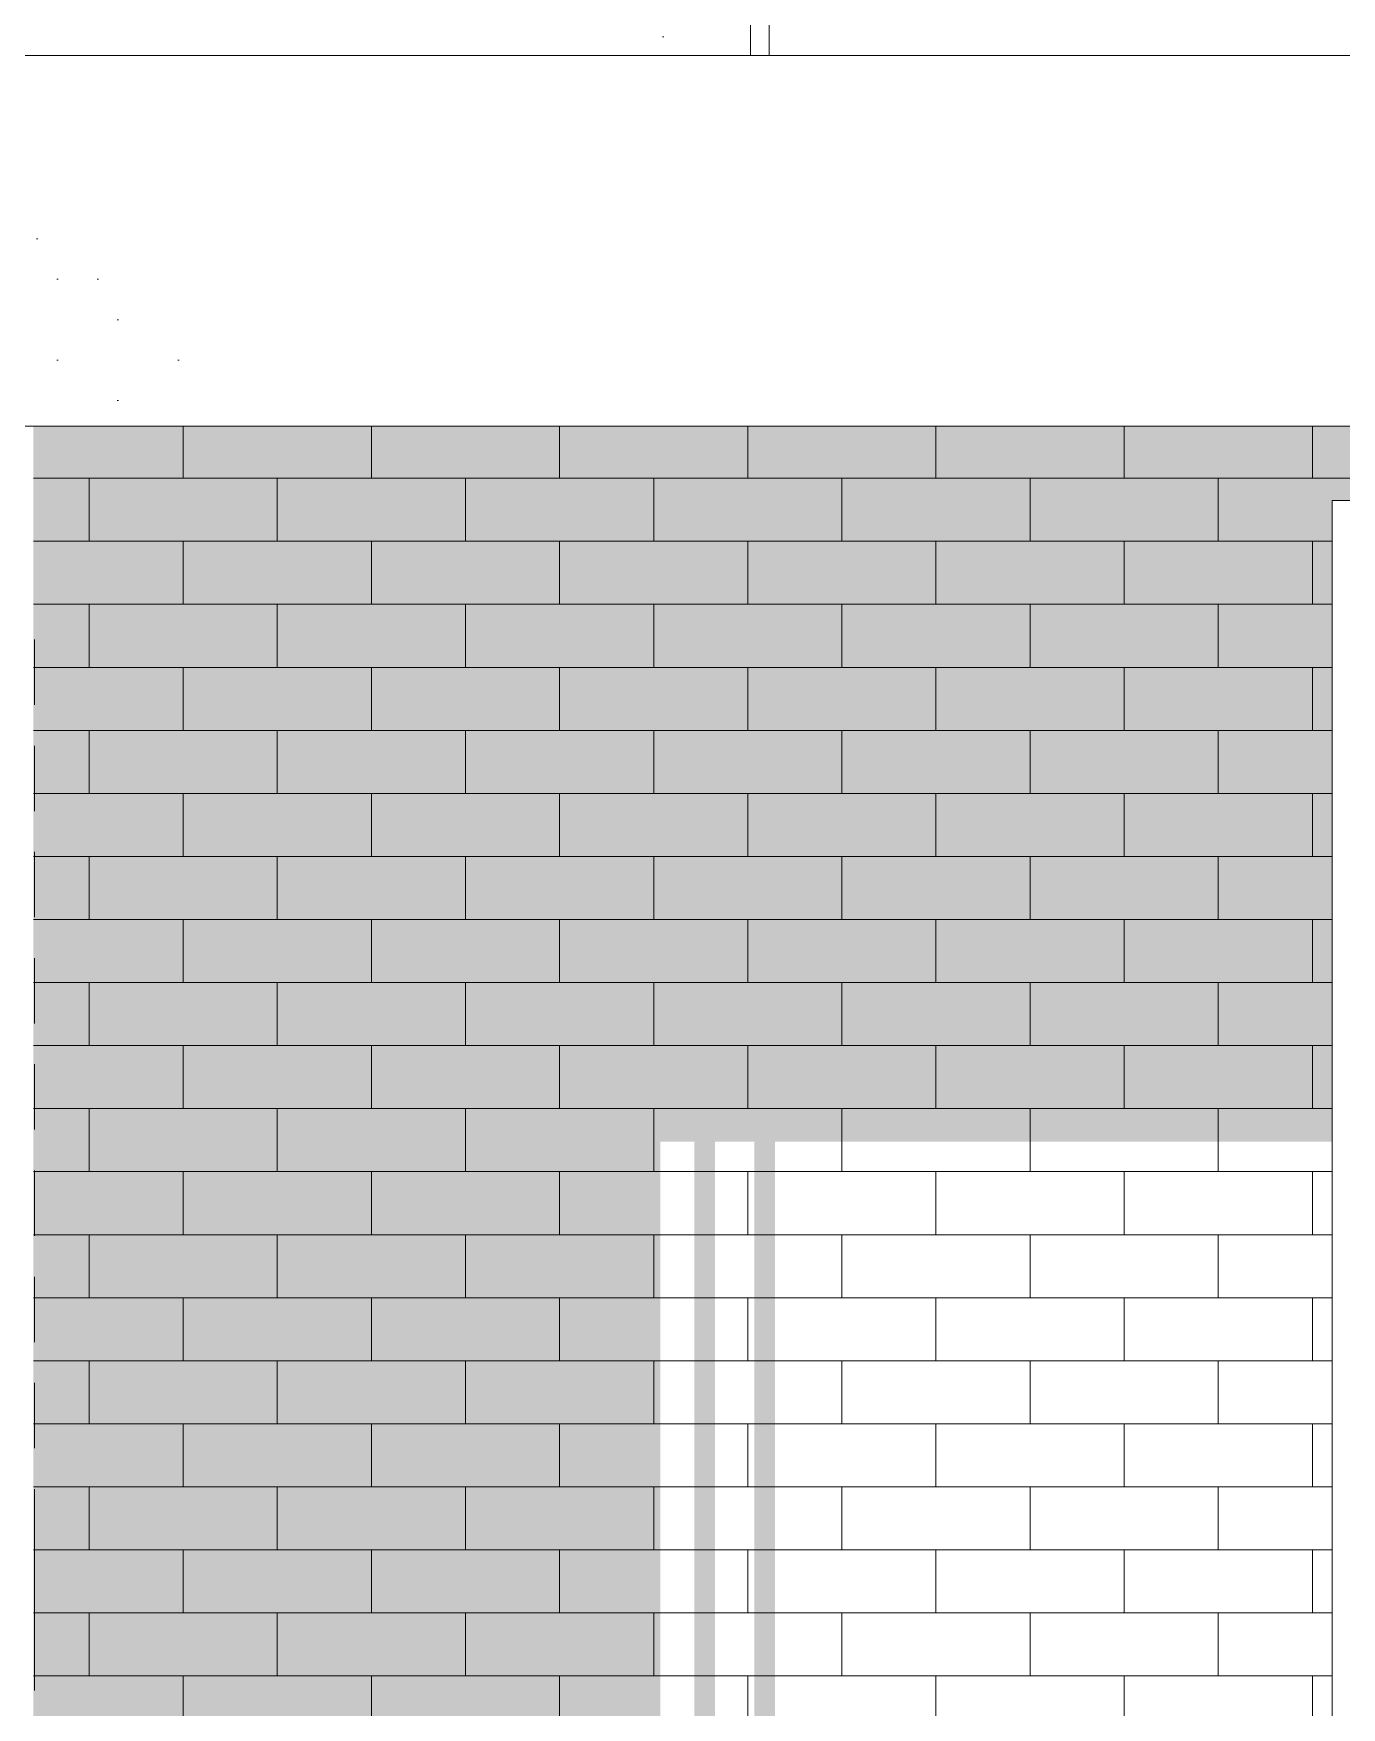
# Model space of a CAD drawing. Header units: metres. Extents: x -111189 to -108577, y -72951 to -72647.
# Drawn here: x -108753.793 to -108752.382, y -72943.764 to -72941.959 of the extents above; entities that cross this region are included whole.
import ezdxf

# ---------------------------------------------------------------- set-up
doc = ezdxf.new("R2010")
doc.units = ezdxf.units.M
doc.header["$MEASUREMENT"] = 0
for name, color, linetype in [('03 - LAJES', 7, 'Continuous'), ('05 - PAREDES..35', 7, 'Continuous'), ('06 - ESCADAS _ GUARDAS', 7, 'Continuous'), ('06 - FORRA', 7, 'Continuous')]:
    doc.layers.add(name, color=color, linetype=linetype)
pattern_1 = [(360, (-108919.279413, -72941.96242), (0.021783658, 0.043567315), [0, -0.043567315])]

# ---------------------------------------------------------------- blocks, each defined once
blk = doc.blocks.new('*X2874', base_point=(-108919.2794, -72941.9624))
at = {"color": 254, "linetype": 'Continuous', "lineweight": 13}
for p, q in [((-108753.6314, -72942.4384), (-108753.6314, -72942.3824)), ((-108753.4284, -72942.4384), (-108753.4284, -72942.3824)), ((-108753.2254, -72942.4384), (-108753.2254, -72942.3824)), ((-108753.0224, -72942.4384), (-108753.0224, -72942.3824)), ((-108752.8194, -72942.4384), (-108752.8194, -72942.3824)), ((-108752.6164, -72942.4384), (-108752.6164, -72942.3824)), ((-108752.4134, -72942.4384), (-108752.4134, -72942.3824)), ((-108753.6314, -72942.4384), (-108753.7929, -72942.4384)), ((-108753.7329, -72942.4384), (-108753.7329, -72942.5064)), ((-108753.4284, -72942.4384), (-108753.6314, -72942.4384)), ((-108753.5299, -72942.4384), (-108753.5299, -72942.5064)), ((-108753.2254, -72942.4384), (-108753.4284, -72942.4384)), ((-108753.3269, -72942.4384), (-108753.3269, -72942.5064)), ((-108753.0224, -72942.4384), (-108753.2254, -72942.4384)), ((-108753.1239, -72942.4384), (-108753.1239, -72942.5064)), ((-108752.8194, -72942.4384), (-108753.0224, -72942.4384)), ((-108752.9209, -72942.4384), (-108752.9209, -72942.5064)), ((-108752.6164, -72942.4384), (-108752.8194, -72942.4384)), ((-108752.7179, -72942.4384), (-108752.7179, -72942.5064)), ((-108752.4134, -72942.4384), (-108752.6164, -72942.4384)), ((-108752.5149, -72942.4384), (-108752.5149, -72942.5064)), ((-108752.2104, -72942.4384), (-108752.4134, -72942.4384)), ((-108753.6314, -72942.5064), (-108753.7929, -72942.5064)), ((-108753.4284, -72942.5064), (-108753.6314, -72942.5064)), ((-108753.6314, -72942.5744), (-108753.6314, -72942.5064)), ((-108753.2254, -72942.5064), (-108753.4284, -72942.5064)), ((-108753.4284, -72942.5744), (-108753.4284, -72942.5064)), ((-108753.0224, -72942.5064), (-108753.2254, -72942.5064)), ((-108753.2254, -72942.5744), (-108753.2254, -72942.5064)), ((-108752.8194, -72942.5064), (-108753.0224, -72942.5064)), ((-108753.0224, -72942.5744), (-108753.0224, -72942.5064)), ((-108752.6164, -72942.5064), (-108752.8194, -72942.5064)), ((-108752.8194, -72942.5744), (-108752.8194, -72942.5064)), ((-108752.4134, -72942.5064), (-108752.6164, -72942.5064)), ((-108752.6164, -72942.5744), (-108752.6164, -72942.5064)), ((-108752.392, -72942.5064), (-108752.4134, -72942.5064)), ((-108752.4134, -72942.5744), (-108752.4134, -72942.5064)), ((-108753.6314, -72942.5744), (-108753.7929, -72942.5744)), ((-108753.7329, -72942.5744), (-108753.7329, -72942.6424)), ((-108753.4284, -72942.5744), (-108753.6314, -72942.5744)), ((-108753.5299, -72942.5744), (-108753.5299, -72942.6424)), ((-108753.2254, -72942.5744), (-108753.4284, -72942.5744)), ((-108753.3269, -72942.5744), (-108753.3269, -72942.6424)), ((-108753.0224, -72942.5744), (-108753.2254, -72942.5744)), ((-108753.1239, -72942.5744), (-108753.1239, -72942.6424)), ((-108752.8194, -72942.5744), (-108753.0224, -72942.5744)), ((-108752.9209, -72942.5744), (-108752.9209, -72942.6424)), ((-108752.6164, -72942.5744), (-108752.8194, -72942.5744)), ((-108752.7179, -72942.5744), (-108752.7179, -72942.6424)), ((-108752.4134, -72942.5744), (-108752.6164, -72942.5744)), ((-108752.5149, -72942.5744), (-108752.5149, -72942.6424)), ((-108752.392, -72942.5744), (-108752.4134, -72942.5744)), ((-108753.6314, -72942.6424), (-108753.7929, -72942.6424)), ((-108753.4284, -72942.6424), (-108753.6314, -72942.6424)), ((-108753.6314, -72942.7104), (-108753.6314, -72942.6424)), ((-108753.2254, -72942.6424), (-108753.4284, -72942.6424)), ((-108753.4284, -72942.7104), (-108753.4284, -72942.6424)), ((-108753.0224, -72942.6424), (-108753.2254, -72942.6424)), ((-108753.2254, -72942.7104), (-108753.2254, -72942.6424)), ((-108752.8194, -72942.6424), (-108753.0224, -72942.6424)), ((-108753.0224, -72942.7104), (-108753.0224, -72942.6424)), ((-108752.6164, -72942.6424), (-108752.8194, -72942.6424)), ((-108752.8194, -72942.7104), (-108752.8194, -72942.6424)), ((-108752.4134, -72942.6424), (-108752.6164, -72942.6424)), ((-108752.6164, -72942.7104), (-108752.6164, -72942.6424)), ((-108752.392, -72942.6424), (-108752.4134, -72942.6424)), ((-108752.4134, -72942.7104), (-108752.4134, -72942.6424)), ((-108753.6314, -72942.7104), (-108753.7929, -72942.7104)), ((-108753.7329, -72942.7104), (-108753.7329, -72942.7784)), ((-108753.4284, -72942.7104), (-108753.6314, -72942.7104)), ((-108753.5299, -72942.7104), (-108753.5299, -72942.7784)), ((-108753.2254, -72942.7104), (-108753.4284, -72942.7104)), ((-108753.3269, -72942.7104), (-108753.3269, -72942.7784)), ((-108753.0224, -72942.7104), (-108753.2254, -72942.7104)), ((-108753.1239, -72942.7104), (-108753.1239, -72942.7784)), ((-108752.8194, -72942.7104), (-108753.0224, -72942.7104)), ((-108752.9209, -72942.7104), (-108752.9209, -72942.7784)), ((-108752.6164, -72942.7104), (-108752.8194, -72942.7104)), ((-108752.7179, -72942.7104), (-108752.7179, -72942.7784)), ((-108752.4134, -72942.7104), (-108752.6164, -72942.7104)), ((-108752.5149, -72942.7104), (-108752.5149, -72942.7784)), ((-108752.392, -72942.7104), (-108752.4134, -72942.7104)), ((-108753.6314, -72942.7784), (-108753.7929, -72942.7784)), ((-108753.4284, -72942.7784), (-108753.6314, -72942.7784)), ((-108753.6314, -72942.8464), (-108753.6314, -72942.7784)), ((-108753.2254, -72942.7784), (-108753.4284, -72942.7784)), ((-108753.4284, -72942.8464), (-108753.4284, -72942.7784)), ((-108753.0224, -72942.7784), (-108753.2254, -72942.7784)), ((-108753.2254, -72942.8464), (-108753.2254, -72942.7784)), ((-108752.8194, -72942.7784), (-108753.0224, -72942.7784)), ((-108753.0224, -72942.8464), (-108753.0224, -72942.7784)), ((-108752.6164, -72942.7784), (-108752.8194, -72942.7784)), ((-108752.8194, -72942.8464), (-108752.8194, -72942.7784)), ((-108752.4134, -72942.7784), (-108752.6164, -72942.7784)), ((-108752.6164, -72942.8464), (-108752.6164, -72942.7784)), ((-108752.392, -72942.7784), (-108752.4134, -72942.7784)), ((-108752.4134, -72942.8464), (-108752.4134, -72942.7784)), ((-108753.6314, -72942.8464), (-108753.7929, -72942.8464)), ((-108753.7329, -72942.8464), (-108753.7329, -72942.9144)), ((-108753.4284, -72942.8464), (-108753.6314, -72942.8464)), ((-108753.5299, -72942.8464), (-108753.5299, -72942.9144)), ((-108753.2254, -72942.8464), (-108753.4284, -72942.8464)), ((-108753.3269, -72942.8464), (-108753.3269, -72942.9144)), ((-108753.0224, -72942.8464), (-108753.2254, -72942.8464)), ((-108753.1239, -72942.8464), (-108753.1239, -72942.9144)), ((-108752.8194, -72942.8464), (-108753.0224, -72942.8464)), ((-108752.9209, -72942.8464), (-108752.9209, -72942.9144)), ((-108752.6164, -72942.8464), (-108752.8194, -72942.8464)), ((-108752.7179, -72942.8464), (-108752.7179, -72942.9144)), ((-108752.4134, -72942.8464), (-108752.6164, -72942.8464)), ((-108752.5149, -72942.8464), (-108752.5149, -72942.9144)), ((-108752.392, -72942.8464), (-108752.4134, -72942.8464)), ((-108753.6314, -72942.9144), (-108753.7929, -72942.9144)), ((-108753.4284, -72942.9144), (-108753.6314, -72942.9144)), ((-108753.6314, -72942.9824), (-108753.6314, -72942.9144)), ((-108753.2254, -72942.9144), (-108753.4284, -72942.9144)), ((-108753.4284, -72942.9824), (-108753.4284, -72942.9144)), ((-108753.0224, -72942.9144), (-108753.2254, -72942.9144)), ((-108753.2254, -72942.9824), (-108753.2254, -72942.9144)), ((-108752.8194, -72942.9144), (-108753.0224, -72942.9144)), ((-108753.0224, -72942.9824), (-108753.0224, -72942.9144)), ((-108752.6164, -72942.9144), (-108752.8194, -72942.9144)), ((-108752.8194, -72942.9824), (-108752.8194, -72942.9144)), ((-108752.4134, -72942.9144), (-108752.6164, -72942.9144)), ((-108752.6164, -72942.9824), (-108752.6164, -72942.9144)), ((-108752.392, -72942.9144), (-108752.4134, -72942.9144)), ((-108752.4134, -72942.9824), (-108752.4134, -72942.9144)), ((-108753.6314, -72942.9824), (-108753.7929, -72942.9824)), ((-108753.7329, -72942.9824), (-108753.7329, -72943.0504)), ((-108753.4284, -72942.9824), (-108753.6314, -72942.9824)), ((-108753.5299, -72942.9824), (-108753.5299, -72943.0504)), ((-108753.2254, -72942.9824), (-108753.4284, -72942.9824)), ((-108753.3269, -72942.9824), (-108753.3269, -72943.0504)), ((-108753.0224, -72942.9824), (-108753.2254, -72942.9824)), ((-108753.1239, -72942.9824), (-108753.1239, -72943.0504)), ((-108752.8194, -72942.9824), (-108753.0224, -72942.9824)), ((-108752.9209, -72942.9824), (-108752.9209, -72943.0504)), ((-108752.6164, -72942.9824), (-108752.8194, -72942.9824)), ((-108752.7179, -72942.9824), (-108752.7179, -72943.0504)), ((-108752.4134, -72942.9824), (-108752.6164, -72942.9824)), ((-108752.5149, -72942.9824), (-108752.5149, -72943.0504)), ((-108752.392, -72942.9824), (-108752.4134, -72942.9824)), ((-108753.6314, -72943.0504), (-108753.7929, -72943.0504)), ((-108753.4284, -72943.0504), (-108753.6314, -72943.0504)), ((-108753.6314, -72943.1184), (-108753.6314, -72943.0504)), ((-108753.2254, -72943.0504), (-108753.4284, -72943.0504)), ((-108753.4284, -72943.1184), (-108753.4284, -72943.0504)), ((-108753.0224, -72943.0504), (-108753.2254, -72943.0504)), ((-108753.2254, -72943.1184), (-108753.2254, -72943.0504)), ((-108752.8194, -72943.0504), (-108753.0224, -72943.0504)), ((-108753.0224, -72943.1184), (-108753.0224, -72943.0504)), ((-108752.6164, -72943.0504), (-108752.8194, -72943.0504)), ((-108752.8194, -72943.1184), (-108752.8194, -72943.0504)), ((-108752.4134, -72943.0504), (-108752.6164, -72943.0504)), ((-108752.6164, -72943.1184), (-108752.6164, -72943.0504)), ((-108752.392, -72943.0504), (-108752.4134, -72943.0504)), ((-108752.4134, -72943.1184), (-108752.4134, -72943.0504)), ((-108753.6314, -72943.1184), (-108753.7929, -72943.1184)), ((-108753.7329, -72943.1184), (-108753.7329, -72943.1864)), ((-108753.4284, -72943.1184), (-108753.6314, -72943.1184)), ((-108753.5299, -72943.1184), (-108753.5299, -72943.1864)), ((-108753.2254, -72943.1184), (-108753.4284, -72943.1184)), ((-108753.3269, -72943.1184), (-108753.3269, -72943.1864)), ((-108753.0224, -72943.1184), (-108753.2254, -72943.1184)), ((-108753.1239, -72943.1184), (-108753.1239, -72943.1864)), ((-108752.8194, -72943.1184), (-108753.0224, -72943.1184)), ((-108752.9209, -72943.1184), (-108752.9209, -72943.1864)), ((-108752.6164, -72943.1184), (-108752.8194, -72943.1184)), ((-108752.7179, -72943.1184), (-108752.7179, -72943.1864)), ((-108752.4134, -72943.1184), (-108752.6164, -72943.1184)), ((-108752.5149, -72943.1184), (-108752.5149, -72943.1864)), ((-108752.392, -72943.1184), (-108752.4134, -72943.1184)), ((-108753.6314, -72943.1864), (-108753.7929, -72943.1864)), ((-108753.4284, -72943.1864), (-108753.6314, -72943.1864)), ((-108753.6314, -72943.2544), (-108753.6314, -72943.1864)), ((-108753.2254, -72943.1864), (-108753.4284, -72943.1864)), ((-108753.4284, -72943.2544), (-108753.4284, -72943.1864)), ((-108753.0224, -72943.1864), (-108753.2254, -72943.1864)), ((-108753.2254, -72943.2544), (-108753.2254, -72943.1864)), ((-108752.8194, -72943.1864), (-108753.0224, -72943.1864)), ((-108753.0224, -72943.2544), (-108753.0224, -72943.1864)), ((-108752.6164, -72943.1864), (-108752.8194, -72943.1864)), ((-108752.8194, -72943.2544), (-108752.8194, -72943.1864)), ((-108752.4134, -72943.1864), (-108752.6164, -72943.1864)), ((-108752.6164, -72943.2544), (-108752.6164, -72943.1864)), ((-108752.392, -72943.1864), (-108752.4134, -72943.1864)), ((-108752.4134, -72943.2544), (-108752.4134, -72943.1864)), ((-108753.6314, -72943.2544), (-108753.7929, -72943.2544)), ((-108753.7329, -72943.2544), (-108753.7329, -72943.3224)), ((-108753.4284, -72943.2544), (-108753.6314, -72943.2544)), ((-108753.5299, -72943.2544), (-108753.5299, -72943.3224)), ((-108753.2254, -72943.2544), (-108753.4284, -72943.2544)), ((-108753.3269, -72943.2544), (-108753.3269, -72943.3224)), ((-108753.0224, -72943.2544), (-108753.2254, -72943.2544)), ((-108753.1239, -72943.2544), (-108753.1239, -72943.3224)), ((-108752.8194, -72943.2544), (-108753.0224, -72943.2544)), ((-108752.9209, -72943.2544), (-108752.9209, -72943.3224)), ((-108752.6164, -72943.2544), (-108752.8194, -72943.2544)), ((-108752.7179, -72943.2544), (-108752.7179, -72943.3224)), ((-108752.4134, -72943.2544), (-108752.6164, -72943.2544)), ((-108752.5149, -72943.2544), (-108752.5149, -72943.3224)), ((-108752.392, -72943.2544), (-108752.4134, -72943.2544)), ((-108753.6314, -72943.3224), (-108753.7929, -72943.3224)), ((-108753.4284, -72943.3224), (-108753.6314, -72943.3224)), ((-108753.6314, -72943.3904), (-108753.6314, -72943.3224)), ((-108753.2254, -72943.3224), (-108753.4284, -72943.3224)), ((-108753.4284, -72943.3904), (-108753.4284, -72943.3224)), ((-108753.0224, -72943.3224), (-108753.2254, -72943.3224)), ((-108753.2254, -72943.3904), (-108753.2254, -72943.3224)), ((-108752.8194, -72943.3224), (-108753.0224, -72943.3224)), ((-108753.0224, -72943.3904), (-108753.0224, -72943.3224)), ((-108752.6164, -72943.3224), (-108752.8194, -72943.3224)), ((-108752.8194, -72943.3904), (-108752.8194, -72943.3224)), ((-108752.4134, -72943.3224), (-108752.6164, -72943.3224)), ((-108752.6164, -72943.3904), (-108752.6164, -72943.3224)), ((-108752.392, -72943.3224), (-108752.4134, -72943.3224)), ((-108752.4134, -72943.3904), (-108752.4134, -72943.3224)), ((-108753.6314, -72943.3904), (-108753.7929, -72943.3904)), ((-108753.7329, -72943.3904), (-108753.7329, -72943.4584)), ((-108753.4284, -72943.3904), (-108753.6314, -72943.3904)), ((-108753.5299, -72943.3904), (-108753.5299, -72943.4584)), ((-108753.2254, -72943.3904), (-108753.4284, -72943.3904)), ((-108753.3269, -72943.3904), (-108753.3269, -72943.4584)), ((-108753.0224, -72943.3904), (-108753.2254, -72943.3904)), ((-108753.1239, -72943.3904), (-108753.1239, -72943.4584)), ((-108752.8194, -72943.3904), (-108753.0224, -72943.3904)), ((-108752.9209, -72943.3904), (-108752.9209, -72943.4584)), ((-108752.6164, -72943.3904), (-108752.8194, -72943.3904)), ((-108752.7179, -72943.3904), (-108752.7179, -72943.4584)), ((-108752.4134, -72943.3904), (-108752.6164, -72943.3904)), ((-108752.5149, -72943.3904), (-108752.5149, -72943.4584)), ((-108752.392, -72943.3904), (-108752.4134, -72943.3904)), ((-108753.6314, -72943.4584), (-108753.7929, -72943.4584)), ((-108753.4284, -72943.4584), (-108753.6314, -72943.4584)), ((-108753.6314, -72943.5264), (-108753.6314, -72943.4584)), ((-108753.2254, -72943.4584), (-108753.4284, -72943.4584)), ((-108753.4284, -72943.5264), (-108753.4284, -72943.4584)), ((-108753.0224, -72943.4584), (-108753.2254, -72943.4584)), ((-108753.2254, -72943.5264), (-108753.2254, -72943.4584)), ((-108752.8194, -72943.4584), (-108753.0224, -72943.4584)), ((-108753.0224, -72943.5264), (-108753.0224, -72943.4584)), ((-108752.6164, -72943.4584), (-108752.8194, -72943.4584)), ((-108752.8194, -72943.5264), (-108752.8194, -72943.4584)), ((-108752.4134, -72943.4584), (-108752.6164, -72943.4584)), ((-108752.6164, -72943.5264), (-108752.6164, -72943.4584)), ((-108752.392, -72943.4584), (-108752.4134, -72943.4584)), ((-108752.4134, -72943.5264), (-108752.4134, -72943.4584)), ((-108753.6314, -72943.5264), (-108753.7929, -72943.5264)), ((-108753.7329, -72943.5264), (-108753.7329, -72943.5944)), ((-108753.4284, -72943.5264), (-108753.6314, -72943.5264)), ((-108753.5299, -72943.5264), (-108753.5299, -72943.5944)), ((-108753.2254, -72943.5264), (-108753.4284, -72943.5264)), ((-108753.3269, -72943.5264), (-108753.3269, -72943.5944)), ((-108753.0224, -72943.5264), (-108753.2254, -72943.5264)), ((-108753.1239, -72943.5264), (-108753.1239, -72943.5944)), ((-108752.8194, -72943.5264), (-108753.0224, -72943.5264)), ((-108752.9209, -72943.5264), (-108752.9209, -72943.5944)), ((-108752.6164, -72943.5264), (-108752.8194, -72943.5264)), ((-108752.7179, -72943.5264), (-108752.7179, -72943.5944)), ((-108752.4134, -72943.5264), (-108752.6164, -72943.5264)), ((-108752.5149, -72943.5264), (-108752.5149, -72943.5944)), ((-108752.392, -72943.5264), (-108752.4134, -72943.5264)), ((-108753.6314, -72943.5944), (-108753.7929, -72943.5944)), ((-108753.4284, -72943.5944), (-108753.6314, -72943.5944)), ((-108753.6314, -72943.6624), (-108753.6314, -72943.5944)), ((-108753.2254, -72943.5944), (-108753.4284, -72943.5944)), ((-108753.4284, -72943.6624), (-108753.4284, -72943.5944)), ((-108753.0224, -72943.5944), (-108753.2254, -72943.5944)), ((-108753.2254, -72943.6624), (-108753.2254, -72943.5944)), ((-108752.8194, -72943.5944), (-108753.0224, -72943.5944)), ((-108753.0224, -72943.6624), (-108753.0224, -72943.5944)), ((-108752.6164, -72943.5944), (-108752.8194, -72943.5944)), ((-108752.8194, -72943.6624), (-108752.8194, -72943.5944)), ((-108752.4134, -72943.5944), (-108752.6164, -72943.5944)), ((-108752.6164, -72943.6624), (-108752.6164, -72943.5944)), ((-108752.392, -72943.5944), (-108752.4134, -72943.5944)), ((-108752.4134, -72943.6624), (-108752.4134, -72943.5944)), ((-108753.6314, -72943.6624), (-108753.7929, -72943.6624)), ((-108753.7329, -72943.6624), (-108753.7329, -72943.7304)), ((-108753.4284, -72943.6624), (-108753.6314, -72943.6624)), ((-108753.5299, -72943.6624), (-108753.5299, -72943.7304)), ((-108753.2254, -72943.6624), (-108753.4284, -72943.6624)), ((-108753.3269, -72943.6624), (-108753.3269, -72943.7304)), ((-108753.0224, -72943.6624), (-108753.2254, -72943.6624)), ((-108753.1239, -72943.6624), (-108753.1239, -72943.7304)), ((-108752.8194, -72943.6624), (-108753.0224, -72943.6624)), ((-108752.9209, -72943.6624), (-108752.9209, -72943.7304)), ((-108752.6164, -72943.6624), (-108752.8194, -72943.6624)), ((-108752.7179, -72943.6624), (-108752.7179, -72943.7304)), ((-108752.4134, -72943.6624), (-108752.6164, -72943.6624)), ((-108752.5149, -72943.6624), (-108752.5149, -72943.7304)), ((-108752.392, -72943.6624), (-108752.4134, -72943.6624)), ((-108753.6314, -72943.7304), (-108753.7929, -72943.7304)), ((-108753.4284, -72943.7304), (-108753.6314, -72943.7304)), ((-108753.6314, -72943.7984), (-108753.6314, -72943.7304)), ((-108753.2254, -72943.7304), (-108753.4284, -72943.7304)), ((-108753.4284, -72943.7984), (-108753.4284, -72943.7304)), ((-108753.0224, -72943.7304), (-108753.2254, -72943.7304)), ((-108753.2254, -72943.7984), (-108753.2254, -72943.7304)), ((-108752.8194, -72943.7304), (-108753.0224, -72943.7304)), ((-108753.0224, -72943.7984), (-108753.0224, -72943.7304)), ((-108752.6164, -72943.7304), (-108752.8194, -72943.7304)), ((-108752.8194, -72943.7984), (-108752.8194, -72943.7304)), ((-108752.4134, -72943.7304), (-108752.6164, -72943.7304)), ((-108752.6164, -72943.7984), (-108752.6164, -72943.7304)), ((-108752.392, -72943.7304), (-108752.4134, -72943.7304)), ((-108752.4134, -72943.7984), (-108752.4134, -72943.7304))]:
    blk.add_line(p, q, dxfattribs=at)
blk = doc.blocks.new('Corte Elem_2110_1', base_point=(-108919.2794, -72941.9624))
at = {"linetype": 'Continuous', "lineweight": 13}
h = blk.add_hatch(dxfattribs=at)
h.set_pattern_fill('DOTS_0001', color=251, style=0, pattern_type=2)
h.set_pattern_definition(pattern_1)
h.paths.add_polyline_path([(-108753.7929, -72942.3824), (-108753.7929, -72944.6824), (-108752.8911, -72944.6824), (-108752.8911, -72944.0879), (-108752.9342, -72944.0404), (-108752.9311, -72944.0404), (-108752.9311, -72944.0354), (-108752.9929, -72943.9672), (-108752.9929, -72943.1542), (-108752.392, -72943.1542), (-108752.392, -72942.4624), (-108748.392, -72942.4624), (-108748.392, -72943.1542), (-108747.4375, -72943.1542), (-108747.4375, -72942.4624), (-108745.6613, -72942.4624), (-108745.6613, -72943.1542), (-108745.1494, -72943.1542), (-108745.1494, -72942.3824)])
h.paths.add_polyline_path([(-108753.1168, -72943.1542), (-108753.0802, -72943.1542), (-108753.0802, -72943.8709), (-108753.1168, -72943.8306)], flags=0)
h.paths.add_polyline_path([(-108753.0579, -72943.8956), (-108753.0579, -72943.1542), (-108753.0153, -72943.1542), (-108753.0153, -72943.9426)], flags=0)
at = {"lineweight": 0}
blk.add_blockref('*X2874', (-108919.2794, -72941.9624), dxfattribs=at)
blk = doc.blocks.new('Corte Elem_2119_1', base_point=(-108919.2794, -72941.9624))
at = {"linetype": 'Continuous', "lineweight": 13}
h = blk.add_hatch(dxfattribs=at)
h.set_pattern_fill('DOTS_0001', color=251, style=0, pattern_type=2)
h.set_pattern_definition(pattern_1)
h.paths.add_polyline_path([(-108752.392, -72944.6624), (-108752.382, -72944.6624), (-108752.382, -72942.4624), (-108752.392, -72942.4624)])
at = {"color": 7, "linetype": 'Continuous', "lineweight": 13}
for p, q in [((-108752.392, -72944.6624), (-108752.392, -72942.4624)), ((-108752.392, -72942.4624), (-108748.392, -72942.4624))]:
    blk.add_line(p, q, dxfattribs=at)
blk = doc.blocks.new('Corte Elem_2137_1', base_point=(-108919.2794, -72941.9624))
at = {"layer": '06 - FORRA', "linetype": 'Continuous', "lineweight": 13}
h = blk.add_hatch(dxfattribs=at)
h.set_pattern_fill('DOTS_0001', color=251, style=0, pattern_type=2)
h.set_pattern_definition(pattern_1)
h.paths.add_polyline_path([(-108754.8594, -72941.3624), (-108755.0494, -72941.3624), (-108755.0491, -72941.3627), (-108754.8594, -72941.3627)])
h = blk.add_hatch(dxfattribs=at)
h.set_pattern_fill('DOTS_0001', color=251, style=0, pattern_type=2)
h.set_pattern_definition(pattern_1)
h.paths.add_polyline_path([(-108754.7197, -72941.3624), (-108754.8394, -72941.3624), (-108754.8394, -72941.3627), (-108754.7197, -72941.3627)])
h = blk.add_hatch(dxfattribs=at)
h.set_pattern_fill('DOTS_0001', color=251, style=0, pattern_type=2)
h.set_pattern_definition(pattern_1)
h.paths.add_polyline_path([(-108754.7147, -72941.3624), (-108754.7147, -72941.3627), (-108754.6591, -72941.3627), (-108754.6591, -72941.3624)])
h = blk.add_hatch(dxfattribs=at)
h.set_pattern_fill('DOTS_0001', color=251, style=0, pattern_type=2)
h.set_pattern_definition(pattern_1)
h.paths.add_polyline_path([(-108754.1912, -72941.7182), (-108754.1926, -72941.7182), (-108754.1926, -72941.7382), (-108754.1912, -72941.7397)])
h = blk.add_hatch(dxfattribs=at)
h.set_pattern_fill('DOTS_0001', color=251, style=0, pattern_type=2)
h.set_pattern_definition(pattern_1)
h.paths.add_polyline_path([(-108754.059, -72941.7182), (-108754.1862, -72941.7182), (-108754.1862, -72941.7452), (-108754.1218, -72941.8162), (-108754.1241, -72941.8162), (-108754.1241, -72941.9299), (-108754.1018, -72941.9299), (-108754.1018, -72941.8383), (-108754.059, -72941.8855), (-108754.059, -72941.8434), (-108754.1451, -72941.7485), (-108754.059, -72941.7485)])
h = blk.add_hatch(dxfattribs=at)
h.set_pattern_fill('DOTS_0001', color=251, style=0, pattern_type=2)
h.set_pattern_definition(pattern_1)
h.paths.add_polyline_path([(-108754.054, -72941.9299), (-108754.0368, -72941.9299), (-108754.0368, -72941.91), (-108754.0188, -72941.9299), (-108753.9806, -72941.9299), (-108754.0386, -72941.866), (-108754.0386, -72941.751), (-108754.0408, -72941.7485), (-108753.9269, -72941.7485), (-108753.9269, -72941.7182), (-108754.054, -72941.7182), (-108754.054, -72941.7485), (-108754.0529, -72941.7485), (-108754.0529, -72941.8502), (-108754.054, -72941.849)])
h = blk.add_hatch(dxfattribs=at)
h.set_pattern_fill('DOTS_0001', color=251, style=0, pattern_type=2)
h.set_pattern_definition(pattern_1)
h.paths.add_polyline_path([(-108753.9219, -72941.7182), (-108753.9219, -72941.7485), (-108753.9208, -72941.7485), (-108753.9208, -72941.9299), (-108753.9064, -72941.9299), (-108753.9064, -72941.751), (-108753.9087, -72941.7485), (-108753.7947, -72941.7485), (-108753.7947, -72941.7182)])
h = blk.add_hatch(dxfattribs=at)
h.set_pattern_fill('DOTS_0001', color=251, style=0, pattern_type=2)
h.set_pattern_definition(pattern_1)
h.paths.add_polyline_path([(-108753.7897, -72941.7485), (-108753.7886, -72941.7485), (-108753.7886, -72941.9299), (-108753.7743, -72941.9299), (-108753.7743, -72941.751), (-108753.7766, -72941.7485), (-108753.6626, -72941.7485), (-108753.6626, -72941.7182), (-108753.7897, -72941.7182)])
h = blk.add_hatch(dxfattribs=at)
h.set_pattern_fill('DOTS_0001', color=251, style=0, pattern_type=2)
h.set_pattern_definition(pattern_1)
h.paths.add_polyline_path([(-108753.6576, -72941.7485), (-108753.6565, -72941.7485), (-108753.6565, -72941.9299), (-108753.6422, -72941.9299), (-108753.6422, -72941.751), (-108753.6444, -72941.7485), (-108753.5304, -72941.7485), (-108753.5304, -72941.7182), (-108753.6576, -72941.7182)])
h = blk.add_hatch(dxfattribs=at)
h.set_pattern_fill('DOTS_0001', color=251, style=0, pattern_type=2)
h.set_pattern_definition(pattern_1)
h.paths.add_polyline_path([(-108753.5254, -72941.7182), (-108753.5254, -72941.7485), (-108753.5243, -72941.7485), (-108753.5243, -72941.9299), (-108753.51, -72941.9299), (-108753.51, -72941.751), (-108753.5123, -72941.7485), (-108753.3983, -72941.7485), (-108753.3983, -72941.7182)])
h = blk.add_hatch(dxfattribs=at)
h.set_pattern_fill('DOTS_0001', color=251, style=0, pattern_type=2)
h.set_pattern_definition(pattern_1)
h.paths.add_polyline_path([(-108753.2662, -72941.7182), (-108753.3933, -72941.7182), (-108753.3933, -72941.7485), (-108753.3922, -72941.7485), (-108753.3922, -72941.9299), (-108753.3779, -72941.9299), (-108753.3779, -72941.751), (-108753.3801, -72941.7485), (-108753.2662, -72941.7485)])
h = blk.add_hatch(dxfattribs=at)
h.set_pattern_fill('DOTS_0001', color=251, style=0, pattern_type=2)
h.set_pattern_definition(pattern_1)
h.paths.add_polyline_path([(-108753.134, -72941.7182), (-108753.2612, -72941.7182), (-108753.2612, -72941.7485), (-108753.2601, -72941.7485), (-108753.2601, -72941.9299), (-108753.2457, -72941.9299), (-108753.2457, -72941.751), (-108753.248, -72941.7485), (-108753.134, -72941.7485)])
h = blk.add_hatch(dxfattribs=at)
h.set_pattern_fill('DOTS_0001', color=251, style=0, pattern_type=2)
h.set_pattern_definition(pattern_1)
h.paths.add_polyline_path([(-108753.129, -72941.7485), (-108753.1279, -72941.7485), (-108753.1279, -72941.9299), (-108753.1136, -72941.9299), (-108753.1136, -72941.751), (-108753.1158, -72941.7485), (-108753.0194, -72941.7485), (-108753.0194, -72941.7182), (-108753.129, -72941.7182)])
h = blk.add_hatch(dxfattribs=at)
h.set_pattern_fill('DOTS_0001', color=251, style=0, pattern_type=2)
h.set_pattern_definition(pattern_1)
h.paths.add_polyline_path([(-108754.0592, -72941.9299), (-108754.059, -72941.9299), (-108754.059, -72941.8879), (-108754.0592, -72941.8879)])
h = blk.add_hatch(dxfattribs=at)
h.set_pattern_fill('DOTS_0001', color=251, style=0, pattern_type=2)
h.set_pattern_definition(pattern_1)
h.paths.add_polyline_path([(-108754.1241, -72941.9349), (-108754.1241, -72941.9824), (-108754.1018, -72941.9824), (-108754.1018, -72941.9349)])
h = blk.add_hatch(dxfattribs=at)
h.set_pattern_fill('DOTS_0001', color=251, style=0, pattern_type=2)
h.set_pattern_definition(pattern_1)
h.paths.add_polyline_path([(-108754.0592, -72941.9349), (-108754.0592, -72941.9824), (-108754.0368, -72941.9824), (-108754.0368, -72941.9349)])
h = blk.add_hatch(dxfattribs=at)
h.set_pattern_fill('DOTS_0001', color=251, style=0, pattern_type=2)
h.set_pattern_definition(pattern_1)
h.paths.add_polyline_path([(-108753.9761, -72941.9349), (-108754.0142, -72941.9349), (-108753.9919, -72941.9595), (-108753.9942, -72941.9595), (-108753.9942, -72941.9824), (-108753.9719, -72941.9824), (-108753.9719, -72941.9817), (-108753.9712, -72941.9824), (-108753.9331, -72941.9824)])
h = blk.add_hatch(dxfattribs=at)
h.set_pattern_fill('DOTS_0001', color=251, style=0, pattern_type=2)
h.set_pattern_definition(pattern_1)
h.paths.add_polyline_path([(-108753.9064, -72941.9349), (-108753.9208, -72941.9349), (-108753.9208, -72941.9824), (-108753.9064, -72941.9824)])
h = blk.add_hatch(dxfattribs=at)
h.set_pattern_fill('DOTS_0001', color=251, style=0, pattern_type=2)
h.set_pattern_definition(pattern_1)
h.paths.add_polyline_path([(-108753.7886, -72941.9349), (-108753.7886, -72941.9824), (-108753.7743, -72941.9824), (-108753.7743, -72941.9349)])
h = blk.add_hatch(dxfattribs=at)
h.set_pattern_fill('DOTS_0001', color=251, style=0, pattern_type=2)
h.set_pattern_definition(pattern_1)
h.paths.add_polyline_path([(-108753.6422, -72941.9349), (-108753.6565, -72941.9349), (-108753.6565, -72941.9824), (-108753.6422, -72941.9824)])
h = blk.add_hatch(dxfattribs=at)
h.set_pattern_fill('DOTS_0001', color=251, style=0, pattern_type=2)
h.set_pattern_definition(pattern_1)
h.paths.add_polyline_path([(-108753.5243, -72941.9349), (-108753.5243, -72941.9824), (-108753.51, -72941.9824), (-108753.51, -72941.9349)])
h = blk.add_hatch(dxfattribs=at)
h.set_pattern_fill('DOTS_0001', color=251, style=0, pattern_type=2)
h.set_pattern_definition(pattern_1)
h.paths.add_polyline_path([(-108753.3922, -72941.9824), (-108753.3779, -72941.9824), (-108753.3779, -72941.9349), (-108753.3922, -72941.9349)])
h = blk.add_hatch(dxfattribs=at)
h.set_pattern_fill('DOTS_0001', color=251, style=0, pattern_type=2)
h.set_pattern_definition(pattern_1)
h.paths.add_polyline_path([(-108753.2601, -72941.9349), (-108753.2601, -72941.9824), (-108753.2457, -72941.9824), (-108753.2457, -72941.9349)])
h = blk.add_hatch(dxfattribs=at)
h.set_pattern_fill('DOTS_0001', color=251, style=0, pattern_type=2)
h.set_pattern_definition(pattern_1)
h.paths.add_polyline_path([(-108753.1279, -72941.9349), (-108753.1279, -72941.9824), (-108753.1136, -72941.9824), (-108753.1136, -72941.9349)])
at = {"layer": '06 - FORRA', "color": 7, "linetype": 'Continuous', "lineweight": 13}
for p, q in [((-108755.0594, -72941.3624), (-108755.0494, -72941.3624)), ((-108755.0594, -72941.3624), (-108755.0594, -72942.4936)), ((-108754.6594, -72941.3624), (-108754.5876, -72941.3624)), ((-108754.5826, -72941.3624), (-108754.4554, -72941.3624)), ((-108754.4504, -72941.3624), (-108754.3233, -72941.3624)), ((-108754.3183, -72941.3624), (-108754.1912, -72941.3624)), ((-108754.1862, -72941.3624), (-108754.059, -72941.3624)), ((-108754.054, -72941.3624), (-108753.9269, -72941.3624)), ((-108753.9219, -72941.3624), (-108753.7947, -72941.3624)), ((-108753.7897, -72941.3624), (-108753.6626, -72941.3624)), ((-108753.6576, -72941.3624), (-108753.5304, -72941.3624)), ((-108753.5254, -72941.3624), (-108753.3983, -72941.3624)), ((-108753.3933, -72941.3624), (-108753.2662, -72941.3624)), ((-108753.2612, -72941.3624), (-108753.134, -72941.3624)), ((-108753.129, -72941.3624), (-108753.0194, -72941.3624))]:
    blk.add_line(p, q, dxfattribs=at)
blk = doc.blocks.new('Corte Elem_2139_1', base_point=(-108919.2794, -72941.9624))
at = {"layer": '05 - PAREDES..35', "color": 7, "linetype": 'Continuous', "lineweight": 13}
for p, q in [((-108752.9994, -72941.9824), (-108752.9994, -72939.5505)), ((-108749.4994, -72941.9824), (-108752.9994, -72941.9824))]:
    blk.add_line(p, q, dxfattribs=at)
blk = doc.blocks.new('Corte Elem_2143_1', base_point=(-108919.2794, -72941.9624))
at = {"layer": '06 - ESCADAS _ GUARDAS', "linetype": 'Continuous', "lineweight": 13}
h = blk.add_hatch(dxfattribs=at)
h.set_pattern_fill('DOTS_0001', color=251, style=0, pattern_type=2)
h.set_pattern_definition(pattern_1)
h.paths.add_polyline_path([(-108752.9994, -72941.9299), (-108753.0194, -72941.9299), (-108753.0194, -72941.9349), (-108752.9994, -72941.9349)])
at = {"layer": '06 - ESCADAS _ GUARDAS', "color": 7, "linetype": 'Continuous', "lineweight": 13}
for p, q in [((-108753.0194, -72941.0024), (-108753.0194, -72941.9299)), ((-108753.0194, -72941.9299), (-108753.0194, -72941.9349)), ((-108753.0194, -72941.9349), (-108753.0194, -72941.9824))]:
    blk.add_line(p, q, dxfattribs=at)
blk = doc.blocks.new('Corte Elem_2210_1', base_point=(-108919.2794, -72941.9624))
at = {"layer": '03 - LAJES', "linetype": 'Continuous', "lineweight": 13}
h = blk.add_hatch(dxfattribs=at)
h.set_pattern_fill('DOTS_0001', color=251, style=0, pattern_type=2)
h.set_pattern_definition(pattern_1)
h.paths.add_polyline_path([(-108753.9745, -72942.3824), (-108753.9522, -72942.3824), (-108753.9522, -72942.0034), (-108753.9073, -72942.0529), (-108753.9096, -72942.0529), (-108753.9096, -72942.3824), (-108753.8872, -72942.3824), (-108753.8872, -72942.075), (-108753.8424, -72942.1246), (-108753.8446, -72942.1246), (-108753.8446, -72942.3824), (-108753.8223, -72942.3824), (-108753.8223, -72942.1467), (-108753.7774, -72942.1962), (-108753.7797, -72942.1962), (-108753.7797, -72942.3824), (-108753.7573, -72942.3824), (-108753.7573, -72942.2184), (-108753.7125, -72942.2679), (-108753.7147, -72942.2679), (-108753.7147, -72942.3824), (-108753.6924, -72942.3824), (-108753.6924, -72942.29), (-108753.6506, -72942.3361), (-108753.6306, -72942.3361), (-108753.6306, -72942.3161), (-108753.9331, -72941.9824), (-108753.9745, -72941.9824)])
at = {"layer": '03 - LAJES', "color": 7, "linetype": 'Continuous', "lineweight": 13}
for p, q in [((-108754.7994, -72941.9824), (-108752.9994, -72941.9824)), ((-108754.7994, -72942.3824), (-108744.3894, -72942.3824))]:
    blk.add_line(p, q, dxfattribs=at)
blk = doc.blocks.new('Corte Elem_2304_1', base_point=(-108919.2794, -72941.9624))
at = {"color": 7, "linetype": 'Continuous', "lineweight": 13}
for p, q in [((-108753.7919, -72942.6124), (-108753.7919, -72942.6829)), ((-108753.7919, -72942.727), (-108753.7919, -72942.7975)), ((-108753.7919, -72942.8415), (-108753.7919, -72942.912)), ((-108753.7919, -72942.9561), (-108753.7919, -72943.0266)), ((-108753.7919, -72943.0706), (-108753.7919, -72943.1411)), ((-108753.7919, -72943.1852), (-108753.7919, -72943.2557)), ((-108753.7919, -72943.2997), (-108753.7919, -72943.3702)), ((-108753.7919, -72943.4143), (-108753.7919, -72943.4848)), ((-108753.7919, -72943.5288), (-108753.7919, -72943.5669)), ((-108753.7919, -72943.5669), (-108753.7919, -72943.6374)), ((-108753.7919, -72943.7079), (-108753.7919, -72943.6374)), ((-108753.7919, -72943.746), (-108753.7919, -72943.7079))]:
    blk.add_line(p, q, dxfattribs=at)

msp = doc.modelspace()

# ---------------------------------------------------------------- block references
at = {"lineweight": 0}
for name in ['Corte Elem_2110_1', 'Corte Elem_2119_1', 'Corte Elem_2304_1']:
    msp.add_blockref(name, (-108919.2794, -72941.9624), dxfattribs=at)
at = {"layer": '03 - LAJES', "lineweight": 0}
msp.add_blockref('Corte Elem_2210_1', (-108919.2794, -72941.9624), dxfattribs=at)
at = {"layer": '05 - PAREDES..35', "lineweight": 0}
msp.add_blockref('Corte Elem_2139_1', (-108919.2794, -72941.9624), dxfattribs=at)
at = {"layer": '06 - ESCADAS _ GUARDAS', "lineweight": 0}
msp.add_blockref('Corte Elem_2143_1', (-108919.2794, -72941.9624), dxfattribs=at)
at = {"layer": '06 - FORRA', "lineweight": 0}
msp.add_blockref('Corte Elem_2137_1', (-108919.2794, -72941.9624), dxfattribs=at)

doc.saveas('drawing.dxf')
